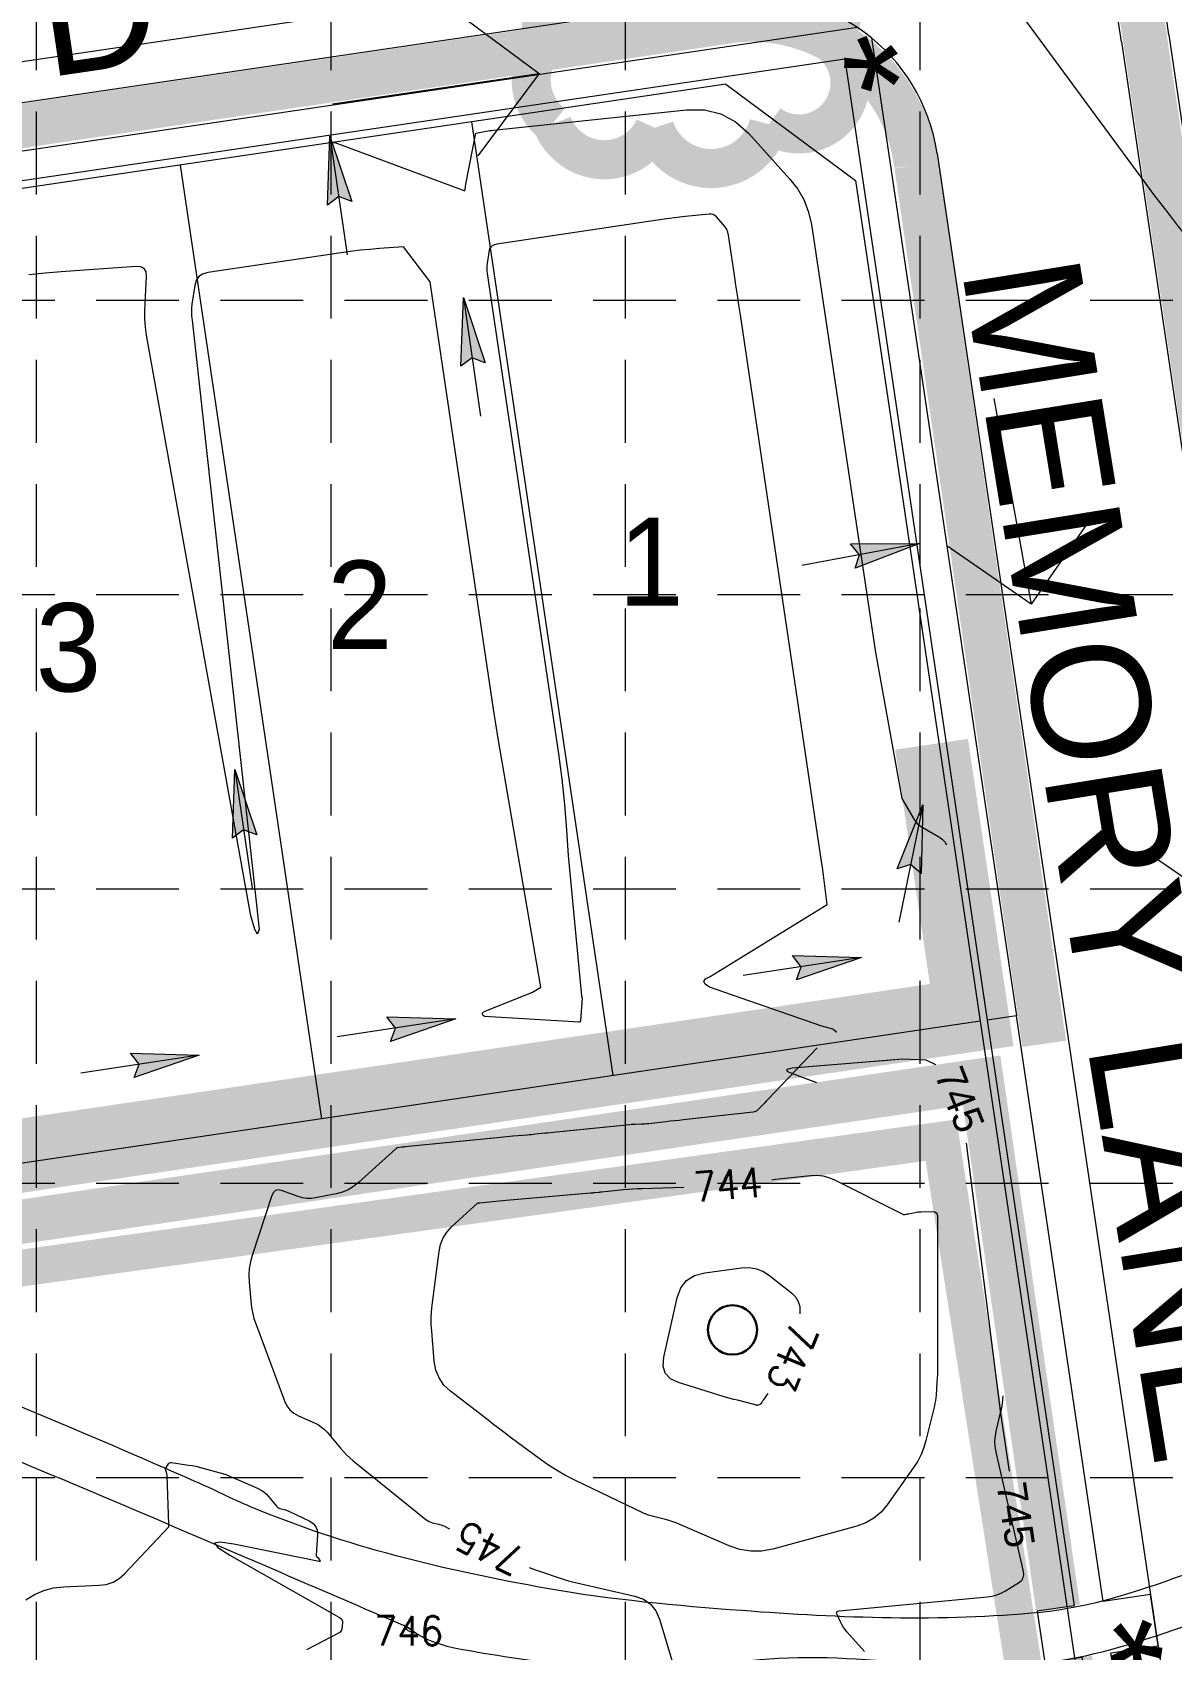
# Model space of a CAD drawing. Header units: feet. Extents: x 46644 to 49208, y 46045 to 47649.
# Drawn here: x 47605.3 to 47760, y 46503.5 to 46723.2 of the extents above; entities that cross this region are included whole.
import ezdxf
from ezdxf.enums import TextEntityAlignment as Align

# ---------------------------------------------------------------- set-up
doc = ezdxf.new("R2010")
doc.units = ezdxf.units.FT
doc.header["$MEASUREMENT"] = 0
doc.linetypes.add('DGN Style 3', pattern=[33.544038, 23.960027, -9.584011])
doc.linetypes.add('HIDDEN', pattern=[0.375, 0.25, -0.125])
doc.layers.get('0').update_dxf_attribs({"color": 1})
for name, color, linetype, lineweight in [('06213 - LEVE 12', 1, 'Continuous', 0), ('EC', 35, 'Continuous', 0), ('Level 11', 1, 'Continuous', 0), ('Level 13', 1, 'Continuous', 0), ('Level 15', 1, 'Continuous', 0), ('Level 29', 1, 'Continuous', 0), ('Level 4', 1, 'Continuous', 0), ('Level 45', 1, 'Continuous', 0), ('Level 52', 1, 'Continuous', 0), ('LIMITS OF DISTURBANCE', 1, 'HIDDEN', 0), ('PC', 35, 'Continuous', 0), ('STORM', 5, 'Continuous', 0)]:
    doc.layers.add(name, color=color, linetype=linetype, lineweight=lineweight)
for name, color, linetype in [('EROSION BLANKET', 84, 'Continuous'), ('GRID', 254, 'HIDDEN'), ('INLET PROTECTION', 5, 'Continuous'), ('LEGEND', 7, 'Continuous'), ('SILT FENCE', 200, 'Continuous')]:
    doc.layers.add(name, color=color, linetype=linetype)
doc.styles.get("Standard").update_dxf_attribs({"font": 'ARIAL.TTF'})
doc.styles.add('Style-STANDARD', font='STANDARD.shx')
doc.styles.add('Style-WORKING', font='WORKING.shx')
doc.styles.add('SURVEY', font='surveyor.shx')

msp = doc.modelspace()

# ---------------------------------------------------------------- hatches: boundary and pattern name
at = {"layer": 'Level 52', "linetype": 'Continuous', "lineweight": 0}
for points in [[(47648.65, 46700.26), (47646.87, 46700.94), (47645.34, 46699.78), (47645.69, 46709.13)], [(47666.78, 46678.36), (47665, 46679.03), (47663.46, 46677.88), (47663.82, 46687.22)], [(47717.02, 46650.45), (47717.62, 46652.26), (47716.4, 46653.74), (47725.75, 46653.8)], [(47635.74, 46614.21), (47633.96, 46614.88), (47632.43, 46613.73), (47632.78, 46623.07)], [(47726, 46608.93), (47724.55, 46610.17), (47722.71, 46609.6), (47726.21, 46618.27)], [(47709.04, 46594.48), (47709.7, 46596.27), (47708.53, 46597.79), (47717.88, 46597.51)], [(47653.92, 46586.14), (47654.58, 46587.93), (47653.41, 46589.46), (47662.76, 46589.18)], [(47619.1, 46581.23), (47619.76, 46583.02), (47618.59, 46584.54), (47627.94, 46584.26)]]:
    msp.add_hatch(color=7, dxfattribs=at).paths.add_polyline_path(points)

# ---------------------------------------------------------------- linework, layer by layer
at = {"color": 7, "linetype": 'Continuous', "lineweight": 0}
for p, q in [((47662.93, 46725.93), (47674.08, 46717.64)), ((47646.01, 46713.52), (47674.08, 46717.64)), ((47674.08, 46717.64), (47665.78, 46706.46)), ((47735.87, 46673.47), (47740.92, 46645.55)), ((47748.83, 46656.97), (47740.92, 46645.55)), ((47740.92, 46645.55), (47729.47, 46653.47)), ((47768.27, 46603.81), (47756.82, 46611.73))]:
    msp.add_line(p, q, dxfattribs=at)
at = {"layer": '06213 - LEVE 12', "color": 7, "linetype": 'Continuous', "lineweight": 0}
for p, q in [((47699.45, 46716.2), (47506.36, 46687.6)), ((47699.45, 46716.2), (47717.06, 46703.13)), ((47664.91, 46711.08), (47684.1, 46581.49)), ((47625.34, 46705.22), (47644.53, 46575.63)), ((47717.06, 46703.13), (47733.98, 46588.88))]:
    msp.add_line(p, q, dxfattribs=at)
at = {"layer": 'EC', "color": 35, "linetype": 'DGN Style 3', "lineweight": 0}
for p, q in [((47711.87, 46585.25), (47705.1, 46578.18)), ((47704.92, 46577.99), (47704.74, 46577.8)), ((47705.1, 46578.18), (47704.92, 46577.99)), ((47703.16, 46576.5), (47693.72, 46575.47)), ((47703.34, 46576.54), (47703.16, 46576.5)), ((47703.5, 46576.6), (47703.34, 46576.54)), ((47703.65, 46576.69), (47703.5, 46576.6)), ((47703.78, 46576.81), (47703.65, 46576.69)), ((47704.37, 46577.42), (47703.78, 46576.81)), ((47704.56, 46577.61), (47704.37, 46577.42)), ((47704.74, 46577.8), (47704.56, 46577.61)), ((47673.05, 46573.45), (47672.77, 46573.43)), ((47673.32, 46573.48), (47673.05, 46573.45)), ((47673.59, 46573.51), (47673.32, 46573.48)), ((47674.87, 46573.64), (47673.59, 46573.51)), ((47675.26, 46573.68), (47674.87, 46573.64)), ((47675.66, 46573.72), (47675.26, 46573.68)), ((47676.05, 46573.76), (47675.66, 46573.72)), ((47676.44, 46573.8), (47676.05, 46573.76)), ((47686.4, 46574.81), (47676.44, 46573.8)), ((47686.58, 46574.82), (47686.4, 46574.81)), ((47686.76, 46574.84), (47686.58, 46574.82)), ((47686.94, 46574.85), (47686.76, 46574.84)), ((47687.12, 46574.85), (47686.94, 46574.85)), ((47687.96, 46574.88), (47687.12, 46574.85)), ((47688.21, 46574.89), (47687.96, 46574.88)), ((47688.47, 46574.9), (47688.21, 46574.89)), ((47688.73, 46574.93), (47688.47, 46574.9)), ((47688.98, 46574.95), (47688.73, 46574.93)), ((47691.3, 46575.2), (47688.98, 46574.95)), ((47691.91, 46575.27), (47691.3, 46575.2)), ((47692.51, 46575.34), (47691.91, 46575.27)), ((47693.12, 46575.4), (47692.51, 46575.34)), ((47693.72, 46575.47), (47693.12, 46575.4)), ((47654.62, 46571.55), (47649.58, 46566.95)), ((47654.69, 46571.6), (47654.62, 46571.55)), ((47654.77, 46571.65), (47654.69, 46571.6)), ((47654.85, 46571.68), (47654.77, 46571.65)), ((47654.95, 46571.69), (47654.85, 46571.68)), ((47655.38, 46571.74), (47654.95, 46571.69)), ((47655.52, 46571.75), (47655.38, 46571.74)), ((47655.65, 46571.76), (47655.52, 46571.75)), ((47655.78, 46571.78), (47655.65, 46571.76)), ((47655.92, 46571.79), (47655.78, 46571.78)), ((47668.85, 46573.08), (47655.92, 46571.79)), ((47669.27, 46573.12), (47668.85, 46573.08)), ((47669.69, 46573.16), (47669.27, 46573.12)), ((47670.11, 46573.2), (47669.69, 46573.16)), ((47670.53, 46573.24), (47670.11, 46573.2)), ((47672.5, 46573.41), (47670.53, 46573.24)), ((47672.77, 46573.43), (47672.5, 46573.41)), ((47649.58, 46566.95), (47648.9, 46566.41)), ((47705.69, 46567.34), (47706.18, 46567.39)), ((47706.18, 46567.39), (47707.01, 46567.48)), ((47707.01, 46567.48), (47710.99, 46567.91)), ((47710.99, 46567.91), (47711.83, 46567.95)), ((47711.83, 46567.95), (47712.65, 46567.86)), ((47712.65, 46567.86), (47713.44, 46567.66)), ((47713.44, 46567.66), (47714.22, 46567.33)), ((47714.22, 46567.33), (47723.48, 46562.66)), ((47637.81, 46565.21), (47635.12, 46557.05)), ((47638.01, 46565.62), (47637.81, 46565.21)), ((47638.29, 46565.86), (47638.01, 46565.62)), ((47638.65, 46565.94), (47638.29, 46565.86)), ((47639.1, 46565.85), (47638.65, 46565.94)), ((47641.36, 46565.05), (47639.1, 46565.85)), ((47641.95, 46564.88), (47641.36, 46565.05)), ((47642.54, 46564.8), (47641.95, 46564.88)), ((47643.13, 46564.8), (47642.54, 46564.8)), ((47643.73, 46564.88), (47643.13, 46564.8)), ((47646.55, 46565.43), (47643.73, 46564.88)), ((47647.39, 46565.65), (47646.55, 46565.43)), ((47648.17, 46565.97), (47647.39, 46565.65)), ((47648.9, 46566.41), (47648.17, 46565.97)), ((47670.1, 46564.6), (47681.06, 46565.54)), ((47681.06, 46565.54), (47681.21, 46565.56)), ((47681.21, 46565.56), (47681.37, 46565.57)), ((47681.37, 46565.57), (47681.52, 46565.58)), ((47681.52, 46565.58), (47681.68, 46565.6)), ((47681.68, 46565.6), (47682.19, 46565.65)), ((47682.19, 46565.65), (47682.29, 46565.66)), ((47682.29, 46565.66), (47682.4, 46565.67)), ((47682.4, 46565.67), (47682.51, 46565.68)), ((47682.51, 46565.68), (47682.62, 46565.7)), ((47682.62, 46565.7), (47685.55, 46565.99)), ((47685.55, 46565.99), (47686.18, 46566.05)), ((47686.18, 46566.05), (47686.81, 46566.1)), ((47686.81, 46566.1), (47687.44, 46566.13)), ((47687.44, 46566.13), (47688.07, 46566.16)), ((47688.07, 46566.16), (47693.74, 46566.33)), ((47662.26, 46560.97), (47665.74, 46564.14)), ((47665.74, 46564.14), (47665.76, 46564.16)), ((47665.76, 46564.16), (47665.79, 46564.17)), ((47665.79, 46564.17), (47665.82, 46564.18)), ((47665.82, 46564.18), (47665.85, 46564.19)), ((47665.85, 46564.19), (47665.95, 46564.2)), ((47665.95, 46564.2), (47665.97, 46564.2)), ((47665.97, 46564.2), (47665.99, 46564.2)), ((47665.99, 46564.2), (47666.01, 46564.21)), ((47666.01, 46564.21), (47666.03, 46564.21)), ((47666.03, 46564.21), (47668.22, 46564.43)), ((47668.22, 46564.43), (47668.69, 46564.47)), ((47668.69, 46564.47), (47669.16, 46564.52)), ((47669.16, 46564.52), (47669.63, 46564.56)), ((47669.63, 46564.56), (47670.1, 46564.6)), ((47723.48, 46562.66), (47723.55, 46562.63)), ((47723.55, 46562.63), (47723.63, 46562.61)), ((47723.63, 46562.61), (47723.71, 46562.61)), ((47723.71, 46562.61), (47723.78, 46562.62)), ((47723.78, 46562.62), (47724.04, 46562.67)), ((47724.04, 46562.67), (47724.1, 46562.68)), ((47724.1, 46562.68), (47724.15, 46562.69)), ((47724.15, 46562.69), (47724.21, 46562.7)), ((47724.21, 46562.7), (47724.26, 46562.72)), ((47724.26, 46562.72), (47725.16, 46562.9)), ((47725.16, 46562.9), (47725.36, 46562.94)), ((47725.36, 46562.94), (47725.55, 46562.96)), ((47725.55, 46562.96), (47725.75, 46562.98)), ((47725.75, 46562.98), (47725.94, 46562.99)), ((47725.94, 46562.99), (47727.52, 46563.01)), ((47727.52, 46563.01), (47727.82, 46562.97)), ((47727.82, 46562.97), (47728.03, 46562.85)), ((47728.03, 46562.85), (47728.16, 46562.64)), ((47728.16, 46562.64), (47728.2, 46562.34)), ((47661.59, 46560.24), (47662.26, 46560.97)), ((47728.2, 46562.34), (47728.19, 46558.74)), ((47660.5, 46557.56), (47660.7, 46558.54)), ((47660.7, 46558.54), (47661.07, 46559.43)), ((47661.07, 46559.43), (47661.59, 46560.24)), ((47728.19, 46558.74), (47728.19, 46557.97)), ((47634.88, 46556.16), (47634.73, 46555.26)), ((47635.12, 46557.05), (47634.88, 46556.16)), ((47659.57, 46550.27), (47660.5, 46557.56)), ((47728.19, 46557.97), (47728.19, 46557.19)), ((47728.19, 46557.19), (47728.19, 46556.42)), ((47728.19, 46556.42), (47728.19, 46555.65)), ((47634.73, 46555.26), (47634.67, 46554.35)), ((47634.67, 46554.35), (47634.71, 46553.43)), ((47694.12, 46553.65), (47695.2, 46554.34)), ((47695.2, 46554.34), (47696.58, 46554.7)), ((47696.58, 46554.7), (47701.59, 46555.35)), ((47701.59, 46555.35), (47702.63, 46555.39)), ((47702.63, 46555.39), (47703.62, 46555.23)), ((47703.62, 46555.23), (47704.55, 46554.86)), ((47704.55, 46554.86), (47705.42, 46554.29)), ((47705.42, 46554.29), (47708.37, 46551.95)), ((47728.19, 46555.65), (47728.21, 46541.99)), ((47634.71, 46553.43), (47634.99, 46550.4)), ((47692.85, 46551.29), (47693.33, 46552.64)), ((47693.33, 46552.64), (47694.12, 46553.65)), ((47708.37, 46551.95), (47708.91, 46551.41)), ((47634.99, 46550.4), (47635.07, 46549.75)), ((47635.07, 46549.75), (47635.19, 46549.12)), ((47659.44, 46548.52), (47659.48, 46549.4)), ((47659.48, 46549.4), (47659.57, 46550.27)), ((47691.03, 46543.21), (47692.85, 46551.29)), ((47708.91, 46551.41), (47709.29, 46550.8)), ((47709.29, 46550.8), (47709.49, 46550.11)), ((47709.49, 46550.11), (47709.52, 46549.34)), ((47709.52, 46549.34), (47709.51, 46549.09)), ((47635.19, 46549.12), (47635.35, 46548.49)), ((47635.35, 46548.49), (47635.56, 46547.88)), ((47635.56, 46547.88), (47639.51, 46537.27)), ((47659.45, 46547.65), (47659.44, 46548.52)), ((47659.5, 46546.77), (47659.45, 46547.65)), ((47659.85, 46542.67), (47659.5, 46546.77)), ((47690.93, 46542.01), (47691.03, 46543.21)), ((47660.07, 46541.47), (47659.85, 46542.67)), ((47660.51, 46540.4), (47660.07, 46541.47)), ((47691.23, 46541.03), (47690.93, 46542.01)), ((47691.93, 46540.28), (47691.23, 46541.03)), ((47728.19, 46540.91), (47728.17, 46540.37)), ((47728.21, 46541.45), (47728.19, 46540.91)), ((47728.21, 46541.99), (47728.21, 46541.45)), ((47661.17, 46539.44), (47660.51, 46540.4)), ((47662.06, 46538.61), (47661.17, 46539.44)), ((47667.16, 46534.65), (47662.06, 46538.61)), ((47693.03, 46539.77), (47691.93, 46540.28)), ((47699.08, 46537.9), (47693.03, 46539.77)), ((47728.13, 46539.83), (47728.01, 46538.08)), ((47728.17, 46540.37), (47728.13, 46539.83)), ((47639.51, 46537.27), (47639.83, 46536.62)), ((47639.83, 46536.62), (47640.25, 46536.06)), ((47699.56, 46537.76), (47699.08, 46537.9)), ((47700.05, 46537.62), (47699.56, 46537.76)), ((47700.53, 46537.49), (47700.05, 46537.62)), ((47701.02, 46537.36), (47700.53, 46537.49)), ((47703.3, 46536.8), (47701.02, 46537.36)), ((47703.34, 46536.79), (47703.3, 46536.8)), ((47703.37, 46536.78), (47703.34, 46536.79)), ((47703.4, 46536.77), (47703.37, 46536.78)), ((47703.43, 46536.76), (47703.4, 46536.77)), ((47703.57, 46536.7), (47703.43, 46536.76)), ((47703.61, 46536.68), (47703.57, 46536.7)), ((47703.66, 46536.67), (47703.61, 46536.68)), ((47703.7, 46536.67), (47703.66, 46536.67)), ((47703.75, 46536.68), (47703.7, 46536.67)), ((47704.01, 46536.75), (47703.75, 46536.68)), ((47704.06, 46536.77), (47704.01, 46536.75)), ((47704.11, 46536.8), (47704.06, 46536.77)), ((47704.15, 46536.84), (47704.11, 46536.8)), ((47704.19, 46536.88), (47704.15, 46536.84)), ((47704.34, 46537.1), (47704.19, 46536.88)), ((47704.39, 46537.17), (47704.34, 46537.1)), ((47704.44, 46537.23), (47704.39, 46537.17)), ((47704.48, 46537.3), (47704.44, 46537.23)), ((47704.53, 46537.37), (47704.48, 46537.3)), ((47705.15, 46538.27), (47704.53, 46537.37)), ((47727.78, 46536.59), (47726.64, 46531.91)), ((47727.86, 46536.96), (47727.78, 46536.59)), ((47727.92, 46537.33), (47727.86, 46536.96)), ((47727.97, 46537.7), (47727.92, 46537.33)), ((47728.01, 46538.08), (47727.97, 46537.7)), ((47736.8, 46535.83), (47736.92, 46536.36)), ((47736.92, 46536.36), (47737.01, 46536.9)), ((47737.01, 46536.9), (47737.09, 46537.44)), ((47737.09, 46537.44), (47737.14, 46537.98)), ((47640.25, 46536.06), (47640.78, 46535.61)), ((47640.78, 46535.61), (47641.41, 46535.25)), ((47641.41, 46535.25), (47643.66, 46534.26)), ((47643.66, 46534.26), (47644.12, 46534.02)), ((47644.12, 46534.02), (47644.55, 46533.73)), ((47667.95, 46534.04), (47667.16, 46534.65)), ((47668.74, 46533.43), (47667.95, 46534.04)), ((47736.2, 46533.35), (47736.8, 46535.83)), ((47644.55, 46533.73), (47644.94, 46533.4)), ((47644.94, 46533.4), (47645.29, 46533.02)), ((47645.29, 46533.02), (47647.11, 46530.85)), ((47669.54, 46532.83), (47668.74, 46533.43)), ((47670.34, 46532.23), (47669.54, 46532.83)), ((47674.08, 46529.45), (47670.34, 46532.23)), ((47726.64, 46531.91), (47726.35, 46530.93)), ((47736.01, 46531.83), (47736.06, 46532.59)), ((47736.05, 46531.07), (47736.01, 46531.83)), ((47736.06, 46532.59), (47736.2, 46533.35)), ((47647.11, 46530.85), (47647.51, 46530.39)), ((47647.51, 46530.39), (47647.93, 46529.96)), ((47647.93, 46529.96), (47648.37, 46529.55)), ((47648.37, 46529.55), (47648.83, 46529.15)), ((47725.98, 46529.99), (47725.51, 46529.09)), ((47726.35, 46530.93), (47725.98, 46529.99)), ((47736.18, 46530.31), (47736.05, 46531.07)), ((47739.9, 46514.09), (47736.18, 46530.31)), ((47623.35, 46528.02), (47623.36, 46528.09)), ((47623.35, 46527.95), (47623.35, 46528.02)), ((47623.37, 46527.88), (47623.35, 46527.95)), ((47623.36, 46528.09), (47623.39, 46528.16)), ((47623.49, 46527.54), (47623.37, 46527.88)), ((47623.39, 46528.16), (47623.74, 46528.71)), ((47623.53, 46527.43), (47623.49, 46527.54)), ((47623.55, 46527.33), (47623.53, 46527.43)), ((47623.57, 46527.22), (47623.55, 46527.33)), ((47623.74, 46528.71), (47623.82, 46528.81)), ((47623.82, 46528.81), (47623.92, 46528.88)), ((47623.92, 46528.88), (47624.04, 46528.91)), ((47624.04, 46528.91), (47624.17, 46528.91)), ((47624.17, 46528.91), (47626.48, 46528.56)), ((47626.48, 46528.56), (47626.97, 46528.48)), ((47626.97, 46528.48), (47627.46, 46528.39)), ((47627.46, 46528.39), (47627.95, 46528.28)), ((47627.95, 46528.28), (47628.44, 46528.15)), ((47628.44, 46528.15), (47630.61, 46527.57)), ((47630.61, 46527.57), (47631.07, 46527.43)), ((47631.07, 46527.43), (47631.52, 46527.28)), ((47648.83, 46529.15), (47658.71, 46521.18)), ((47675.24, 46528.62), (47674.08, 46529.45)), ((47676.44, 46527.86), (47675.24, 46528.62)), ((47677.68, 46527.16), (47676.44, 46527.86)), ((47724.96, 46528.22), (47721.37, 46523.14)), ((47725.51, 46529.09), (47724.96, 46528.22)), ((47623.58, 46527.11), (47623.57, 46527.22)), ((47623.81, 46520.54), (47623.58, 46527.11)), ((47631.52, 46527.28), (47631.97, 46527.11)), ((47631.97, 46527.11), (47632.42, 46526.92)), ((47632.42, 46526.92), (47635.95, 46525.36)), ((47635.95, 46525.36), (47636.34, 46525.16)), ((47636.34, 46525.16), (47636.71, 46524.91)), ((47678.95, 46526.51), (47677.68, 46527.16)), ((47688.29, 46522.04), (47678.95, 46526.51)), ((47636.71, 46524.91), (47637.04, 46524.63)), ((47637.04, 46524.63), (47637.34, 46524.31)), ((47637.34, 46524.31), (47638.44, 46522.99)), ((47638.44, 46522.99), (47638.57, 46522.86)), ((47721.37, 46523.14), (47720.53, 46522.14)), ((47638.57, 46522.86), (47638.71, 46522.75)), ((47638.71, 46522.75), (47638.87, 46522.67)), ((47638.87, 46522.67), (47639.04, 46522.62)), ((47639.04, 46522.62), (47639.63, 46522.48)), ((47639.63, 46522.48), (47639.75, 46522.45)), ((47639.75, 46522.45), (47639.87, 46522.41)), ((47639.87, 46522.41), (47639.99, 46522.36)), ((47639.99, 46522.36), (47640.11, 46522.31)), ((47640.11, 46522.31), (47642.93, 46520.92)), ((47642.93, 46520.92), (47643.41, 46520.6)), ((47658.71, 46521.18), (47658.92, 46521.03)), ((47658.92, 46521.03), (47659.14, 46520.9)), ((47659.14, 46520.9), (47659.37, 46520.81)), ((47659.37, 46520.81), (47659.62, 46520.73)), ((47659.62, 46520.73), (47660.45, 46520.54)), ((47688.61, 46521.89), (47688.29, 46522.04)), ((47688.95, 46521.76), (47688.61, 46521.89)), ((47689.29, 46521.65), (47688.95, 46521.76)), ((47689.63, 46521.56), (47689.29, 46521.65)), ((47691.26, 46521.15), (47689.63, 46521.56)), ((47691.75, 46521.02), (47691.26, 46521.15)), ((47692.24, 46520.87), (47691.75, 46521.02)), ((47692.72, 46520.69), (47692.24, 46520.87)), ((47719.57, 46521.33), (47718.47, 46520.7)), ((47720.53, 46522.14), (47719.57, 46521.33)), ((47617.8, 46513.8), (47623.75, 46520.12)), ((47623.75, 46520.12), (47623.78, 46520.15)), ((47623.78, 46520.15), (47623.8, 46520.19)), ((47623.8, 46520.19), (47623.81, 46520.23)), ((47623.81, 46520.51), (47623.81, 46520.54)), ((47623.81, 46520.48), (47623.81, 46520.51)), ((47623.81, 46520.45), (47623.81, 46520.48)), ((47623.81, 46520.41), (47623.81, 46520.45)), ((47623.81, 46520.27), (47623.81, 46520.41)), ((47623.81, 46520.23), (47623.81, 46520.27)), ((47643.41, 46520.6), (47643.75, 46520.19)), ((47643.75, 46520.19), (47643.94, 46519.7)), ((47643.97, 46519.12), (47643.8, 46516.31)), ((47643.94, 46519.7), (47643.97, 46519.12)), ((47660.45, 46520.54), (47660.63, 46520.49)), ((47660.63, 46520.49), (47660.8, 46520.44)), ((47660.8, 46520.44), (47660.97, 46520.37)), ((47660.97, 46520.37), (47661.13, 46520.29)), ((47661.13, 46520.29), (47661.93, 46519.9)), ((47693.19, 46520.5), (47692.72, 46520.69)), ((47699.91, 46517.57), (47693.19, 46520.5)), ((47717.25, 46520.26), (47705.82, 46517.15)), ((47718.47, 46520.7), (47717.25, 46520.26)), ((47630.75, 46518.1), (47630.02, 46517.95)), ((47630.02, 46517.95), (47630.47, 46517.36)), ((47630.47, 46517.36), (47632.09, 46516.33)), ((47632.65, 46517.82), (47630.75, 46518.1)), ((47632.09, 46516.33), (47646.98, 46507.87)), ((47644.24, 46515.47), (47632.65, 46517.82)), ((47643.8, 46516.31), (47643.8, 46516.27)), ((47701.36, 46517.08), (47699.91, 46517.57)), ((47702.83, 46516.84), (47701.36, 46517.08)), ((47704.31, 46516.86), (47702.83, 46516.84)), ((47705.82, 46517.15), (47704.31, 46516.86)), ((47643.8, 46516.27), (47643.81, 46516.23)), ((47643.81, 46516.23), (47643.84, 46516.19)), ((47643.84, 46516.19), (47643.87, 46516.15)), ((47643.87, 46516.15), (47643.99, 46516.05)), ((47643.99, 46516.05), (47644.01, 46516.02)), ((47644.01, 46516.02), (47644.03, 46516)), ((47644.03, 46516), (47644.06, 46515.97)), ((47644.06, 46515.97), (47644.08, 46515.95)), ((47644.08, 46515.95), (47644.32, 46515.59)), ((47644.31, 46515.47), (47644.24, 46515.47)), ((47644.35, 46515.49), (47644.31, 46515.47)), ((47644.32, 46515.59), (47644.35, 46515.53)), ((47644.35, 46515.53), (47644.35, 46515.49)), ((47672.72, 46514.65), (47673.47, 46514.36)), ((47673.47, 46514.36), (47674.28, 46514.08)), ((47608.14, 46511.86), (47609.53, 46512.01)), ((47609.53, 46512.01), (47614.33, 46512.22)), ((47614.33, 46512.22), (47615.31, 46512.35)), ((47615.31, 46512.35), (47616.22, 46512.66)), ((47616.22, 46512.66), (47617.05, 46513.14)), ((47617.05, 46513.14), (47617.8, 46513.8)), ((47674.28, 46514.08), (47676.93, 46513.19)), ((47676.93, 46513.19), (47677.5, 46513.01)), ((47677.5, 46513.01), (47678.07, 46512.84)), ((47678.07, 46512.84), (47678.65, 46512.68)), ((47678.65, 46512.68), (47679.23, 46512.54)), ((47679.23, 46512.54), (47687.09, 46510.74)), ((47737.45, 46511.49), (47739.32, 46512.66)), ((47739.32, 46512.66), (47739.65, 46512.94)), ((47739.65, 46512.94), (47739.86, 46513.27)), ((47739.86, 46513.27), (47739.95, 46513.66)), ((47739.95, 46513.66), (47739.9, 46514.09)), ((47604.37, 46510.25), (47605.56, 46510.97)), ((47605.56, 46510.97), (47606.82, 46511.51)), ((47606.82, 46511.51), (47608.14, 46511.86)), ((47687.09, 46510.74), (47688.26, 46510.32)), ((47688.26, 46510.32), (47689.21, 46509.66)), ((47714.86, 46508.76), (47734.97, 46510.64)), ((47734.97, 46510.64), (47735.63, 46510.74)), ((47735.63, 46510.74), (47736.26, 46510.91)), ((47736.26, 46510.91), (47736.87, 46511.16)), ((47736.87, 46511.16), (47737.45, 46511.49)), ((47646.98, 46507.87), (47647.17, 46507.73)), ((47647.17, 46507.73), (47647.3, 46507.56)), ((47647.3, 46507.56), (47647.37, 46507.35)), ((47689.21, 46509.66), (47689.93, 46508.76)), ((47689.93, 46508.76), (47690.43, 46507.62)), ((47690.43, 46507.62), (47692.14, 46502.03)), ((47714.5, 46508.45), (47714.53, 46508.6)), ((47714.57, 46508.24), (47714.5, 46508.45)), ((47714.53, 46508.6), (47714.65, 46508.71)), ((47715.09, 46507.15), (47714.57, 46508.24)), ((47714.65, 46508.71), (47714.86, 46508.76)), ((47646.93, 46505.76), (47642.52, 46503.46)), ((47647.07, 46505.86), (47646.93, 46505.76)), ((47647.17, 46505.98), (47647.07, 46505.86)), ((47647.24, 46506.12), (47647.17, 46505.98)), ((47647.28, 46506.28), (47647.24, 46506.12)), ((47647.37, 46507.11), (47647.28, 46506.28)), ((47647.37, 46507.35), (47647.37, 46507.11)), ((47655.83, 46506.72), (47655.82, 46506.72)), ((47655.82, 46506.72), (47655.82, 46506.71)), ((47655.82, 46506.71), (47655.82, 46506.71)), ((47655.82, 46506.71), (47655.82, 46506.7)), ((47655.82, 46506.7), (47656.07, 46506.28)), ((47655.85, 46506.74), (47655.83, 46506.72)), ((47655.86, 46506.74), (47655.85, 46506.74)), ((47655.87, 46506.74), (47655.86, 46506.75)), ((47655.86, 46506.75), (47655.86, 46506.74)), ((47655.88, 46506.74), (47655.87, 46506.74)), ((47655.9, 46506.72), (47655.88, 46506.74)), ((47655.91, 46506.72), (47655.9, 46506.72)), ((47655.92, 46506.71), (47655.91, 46506.72)), ((47655.93, 46506.71), (47655.92, 46506.71)), ((47655.94, 46506.7), (47655.93, 46506.71)), ((47656.07, 46506.62), (47655.94, 46506.7)), ((47656.1, 46506.6), (47656.07, 46506.62)), ((47656.07, 46506.28), (47656.13, 46506.2)), ((47656.14, 46506.58), (47656.1, 46506.6)), ((47656.13, 46506.2), (47656.2, 46506.13)), ((47656.17, 46506.56), (47656.14, 46506.58)), ((47656.2, 46506.54), (47656.17, 46506.56)), ((47657.05, 46505.95), (47656.2, 46506.54)), ((47656.2, 46506.13), (47656.28, 46506.08)), ((47656.28, 46506.08), (47656.37, 46506.04)), ((47656.37, 46506.04), (47657, 46505.85)), ((47657, 46505.85), (47657.13, 46505.82)), ((47657.16, 46505.87), (47657.05, 46505.95)), ((47657.13, 46505.82), (47657.19, 46505.82)), ((47657.19, 46505.82), (47657.16, 46505.87)), ((47715.26, 46506.82), (47715.09, 46507.15)), ((47715.45, 46506.5), (47715.26, 46506.82)), ((47715.66, 46506.21), (47715.45, 46506.5)), ((47715.9, 46505.92), (47715.66, 46506.21)), ((47718.27, 46503.21), (47715.9, 46505.92))]:
    msp.add_line(p, q, dxfattribs=at)
at = {"layer": 'EROSION BLANKET', "linetype": 'Continuous', "lineweight": 0, "const_width": 6}
for points in [[(47941.68, 47315.39), (47942.29, 47197.14, 0.414855), (47963.97, 47174.97), (47979.4, 47173.26, -0.10758), (48082.6, 47134.84), (48395.33, 46935.36, 0.3837), (48423.92, 46939.62, -1.759714), (48447.08, 46868.43, 0.379596), (48421.24, 46855.04, 0.06409), (48411.08, 46791.21), (48407.09, 46494.87, 0.010519), (48408.71, 46472.77, -1.535572), (48335.36, 46504.37, 0.02726), (48351.7, 46526.8), (48367.85, 46556.77, 0.440366), (48352.87, 46585.68, -0.080008), (48202.11, 46647.87), (47959.83, 46814.28, 0.130822), (47849.01, 46858.77), (47780.1, 46865.91, 0.385183), (47757.17, 46847.23), (47753.19, 46807.45, 0.050673), (47755.48, 46728.54), (47775.41, 46593.74)], [(47742.7, 46585.8), (47725.33, 46705.2, 0.408164), (47700.71, 46724.86), (47502.5, 46695.54, 0.402813), (47484.65, 46670.83), (47488.4, 46646.66), (47493.01, 46627.5, -1.233437), (47407.69, 46625.89), (47411.44, 46644.21), (47454.33, 47061.01, 0.408453), (47435.94, 47085.61), (47414.55, 47087.51), (47389.67, 47087.46, -1.038547), (47397.06, 47176.26), (47415.84, 47174.24), (47888.65, 47175.75)]]:
    msp.add_lwpolyline(points, format="xyb", dxfattribs=at)
at = {"layer": 'GRID', "color": 252, "linetype": 'HIDDEN', "lineweight": 0, "ltscale": 45}
for p, q in [((47605.8, 47606.85), (47605.8, 46206.68)), ((47645.8, 47606.85), (47645.8, 46206.68)), ((47685.8, 47606.85), (47685.8, 46206.68)), ((47725.8, 47606.85), (47725.8, 46206.68)), ((46685.8, 46686.85), (49165.8, 46686.85)), ((46685.8, 46646.85), (49165.8, 46646.85)), ((46685.8, 46606.85), (49165.8, 46606.85)), ((46685.8, 46566.85), (49165.8, 46566.85)), ((46685.8, 46526.85), (49165.8, 46526.85))]:
    msp.add_line(p, q, dxfattribs=at)
at = {"layer": 'INLET PROTECTION', "color": 7, "linetype": 'Continuous', "lineweight": 30}
msp.add_circle((47700.36, 46546.92), 3.35, dxfattribs=at)
at = {"layer": 'LEGEND', "color": 170, "ltscale": 100, "const_width": 5.31}
msp.add_lwpolyline([(47685.97, 46729, 0.520567), (47685.97, 46729, 0.765195), (47674.73, 46721.62, 0.417879), (47675.9, 46710.81, 0.6649), (47689.77, 46710.29, 0.744833), (47705.3, 46710.77, 0.975642), (47713.74, 46721.77, 0.520567), (47709.98, 46733.42, 0.520567), (47701.33, 46731.62, 0.540264), (47685.97, 46729)], format="xyb", close=True, dxfattribs=at)
at = {"layer": 'Level 13', "color": 7, "linetype": 'Continuous', "lineweight": 0}
for p, q in [((47699.75, 46727.87), (47502.69, 46698.68)), ((47753.19, 46721.94), (47796.19, 46431.68)), ((47728.14, 46706.8), (47769.07, 46430.49))]:
    msp.add_line(p, q, dxfattribs=at)
at = {"layer": 'Level 13', "color": 7, "linetype": 'Continuous', "lineweight": 0, "extrusion": (0, 0, -1)}
msp.add_arc((-48135.52, 46778.57), 386.5, 351.5747, 5.8631, dxfattribs=at)
at = {"layer": 'Level 13', "color": 7, "linetype": 'Continuous', "lineweight": 0}
msp.add_arc((47703.41, 46703.14), 25, 8.4253, 98.425, dxfattribs=at)
at = {"layer": 'Level 15', "color": 7, "linetype": 'Continuous', "lineweight": 0}
for p, q in [((47717.34, 46723.9), (47487.01, 46689.79)), ((47759.62, 46722.9), (47762.08, 46706.32)), ((47719.25, 46722.48), (47738.93, 46589.61)), ((47715.63, 46719.6), (47489.89, 46686.17)), ((47715.63, 46719.6), (47734.97, 46589.03))]:
    msp.add_line(p, q, dxfattribs=at)
at = {"layer": 'Level 15', "color": 7, "linetype": 'Continuous', "lineweight": 0, "flags": 128}
msp.add_lwpolyline([(47787.03, 46259.51), (47786.83, 46260.31), (47786.81, 46260.36, -0.041245), (47783.71, 46277.63), (47781.35, 46302.39, 0.01295), (47780.76, 46307.2), (47779.26, 46317.32), (47779.26, 46317.32), (47751.75, 46503.04), (47758.18, 46503.99), (47757.15, 46510.97), (47750.72, 46510.01), (47738.93, 46589.61), (47734.97, 46589.03), (47746.76, 46509.43), (47741.76, 46508.69), (47742.79, 46501.71), (47747.79, 46502.46), (47775.3, 46316.74), (47775.3, 46316.74), (47776.8, 46306.61, -0.01295), (47777.36, 46302.01), (47779.73, 46277.25, 0.040939), (47782.91, 46259.46)], format="xyb", dxfattribs=at)
at = {"layer": 'Level 15', "color": 7, "linetype": 'Continuous', "lineweight": 0, "extrusion": (0, 0, -1)}
msp.add_arc((-48135.52, 46778.57), 380, 351.5747, 5.8631, dxfattribs=at)
at = {"layer": 'Level 15', "color": 7, "linetype": 'Continuous', "lineweight": 0}
for points, knots in [([(48035.83, 46412.86), (48035.78, 46412.91), (48035.72, 46412.96), (48035.67, 46413.01), (48019.02, 46417.19), (48002.37, 46421.38), (47985.72, 46425.57), (47974.9, 46428.29), (47966.46, 46436.75), (47957.21, 46443.08), (47955.41, 46444.31), (47953.58, 46445.45), (47951.94, 46446.89), (47951.69, 46447.11), (47951.46, 46447.35), (47951.23, 46447.58), (47950.73, 46448.1), (47950.21, 46448.59), (47949.76, 46449.15), (47949.22, 46449.84), (47948.72, 46450.55), (47948.21, 46451.26), (47947.37, 46452.41), (47946.61, 46453.61), (47945.74, 46454.74), (47944.67, 46456.12), (47943.24, 46457.18), (47941.87, 46458.26), (47938.46, 46460.96), (47934.94, 46463.5), (47931.54, 46466.21), (47928.18, 46468.9), (47925.01, 46471.82), (47921.63, 46474.5), (47921.03, 46474.98), (47920.38, 46475.38), (47919.71, 46475.77), (47918.75, 46476.32), (47917.77, 46476.83), (47916.72, 46477.18), (47916, 46477.42), (47915.28, 46477.62), (47914.55, 46477.81), (47914.08, 46477.94), (47913.61, 46478.02), (47913.15, 46478.15), (47912.31, 46478.4), (47911.51, 46478.74), (47910.76, 46479.18), (47910.6, 46479.28), (47910.43, 46479.38), (47910.26, 46479.49), (47902.7, 46484.09), (47895.25, 46488.83), (47887.63, 46493.38), (47875.43, 46500.66), (47861.66, 46504.84), (47848.21, 46509.41), (47844.12, 46510.81), (47839.9, 46511.78), (47835.83, 46513.18), (47832.21, 46514.42), (47828.82, 46516.18), (47825.17, 46517.51), (47819.4, 46519.62), (47813.47, 46521.22), (47807.5, 46521.82), (47798.63, 46522.7), (47789.45, 46521.16), (47780.62, 46519.47), (47767.53, 46516.98), (47755.43, 46509.83), (47742.19, 46508.54), (47728.75, 46507.24), (47715.1, 46507.76), (47701.62, 46508.78), (47692.76, 46509.45), (47683.93, 46510.23), (47675.12, 46511.8), (47661.34, 46514.26), (47647.79, 46517.48), (47634.9, 46522.89), (47632.33, 46523.97), (47629.89, 46525.24), (47627.35, 46526.35), (47612.44, 46532.89), (47597.72, 46539.16), (47582.26, 46545.04), (47569.03, 46550.07), (47555.16, 46553.26), (47541.3, 46553.18), (47532.79, 46553.13), (47524.21, 46552.49), (47515.74, 46551.41), (47501.87, 46549.65), (47488.02, 46547.68), (47474.14, 46546.02), (47461.12, 46544.47), (47448.09, 46542.99), (47435.07, 46541.44), (47419.29, 46539.56), (47403.55, 46537.45), (47387.79, 46535.35), (47375.05, 46533.66), (47362.56, 46530.79), (47350.07, 46527.45), (47335.94, 46523.68), (47322.23, 46518.26), (47310.21, 46509.86), (47300.33, 46502.95), (47291.46, 46495.05), (47281.77, 46488.09), (47272.48, 46481.42), (47263.34, 46474.54), (47253.68, 46468.37), (47243.98, 46462.17), (47234.04, 46456.38), (47223.92, 46450.93)], [0, 0, 0, 0, 0.5, 0.5, 0.5, 0.529499, 0.529499, 0.529499, 0.548662, 0.548662, 0.548662, 0.552382, 0.552382, 0.552382, 0.552954, 0.552954, 0.552954, 0.554186, 0.554186, 0.554186, 0.555682, 0.555682, 0.555682, 0.558126, 0.558126, 0.558126, 0.561121, 0.561121, 0.561121, 0.568588, 0.568588, 0.568588, 0.57599, 0.57599, 0.57599, 0.577306, 0.577306, 0.577306, 0.579201, 0.579201, 0.579201, 0.580497, 0.580497, 0.580497, 0.581321, 0.581321, 0.581321, 0.582808, 0.582808, 0.582808, 0.583144, 0.583144, 0.583144, 0.598353, 0.598353, 0.598353, 0.622727, 0.622727, 0.622727, 0.630138, 0.630138, 0.630138, 0.636731, 0.636731, 0.636731, 0.647148, 0.647148, 0.647148, 0.662601, 0.662601, 0.662601, 0.685479, 0.685479, 0.685479, 0.708716, 0.708716, 0.708716, 0.723993, 0.723993, 0.723993, 0.747889, 0.747889, 0.747889, 0.752642, 0.752642, 0.752642, 0.780601, 0.780601, 0.780601, 0.804518, 0.804518, 0.804518, 0.819191, 0.819191, 0.819191, 0.843215, 0.843215, 0.843215, 0.865743, 0.865743, 0.865743, 0.893048, 0.893048, 0.893048, 0.915122, 0.915122, 0.915122, 0.940074, 0.940074, 0.940074, 0.96059, 0.96059, 0.96059, 0.980242, 0.980242, 0.980242, 1, 1, 1, 1]), ([(47223.92, 46443.13), (47224.49, 46443.43), (47225.06, 46443.73), (47225.63, 46444.03), (47236.45, 46449.79), (47247.05, 46455.93), (47257.42, 46462.51), (47267.24, 46468.75), (47276.52, 46475.74), (47285.94, 46482.52), (47295.46, 46489.37), (47304.09, 46497.24), (47313.81, 46504.03), (47325.23, 46512), (47338.25, 46517.11), (47351.64, 46520.7), (47363.9, 46523.99), (47376.15, 46526.83), (47388.65, 46528.52), (47404.35, 46530.65), (47420.03, 46532.79), (47435.76, 46534.63), (47448.74, 46536.14), (47461.73, 46537.54), (47474.71, 46539.07), (47488.57, 46540.7), (47502.39, 46542.7), (47516.25, 46544.46), (47524.46, 46545.5), (47532.77, 46546.19), (47541.01, 46546.32), (47554.17, 46546.52), (47567.51, 46543.61), (47579.9, 46538.67), (47595.04, 46532.63), (47609.79, 46526.5), (47624.62, 46520.14), (47634.83, 46515.77), (47645.02, 46511.39), (47655.22, 46506.98), (47655.45, 46506.88), (47655.68, 46506.78), (47655.91, 46506.67), (47656.57, 46506.35), (47657.12, 46505.84), (47657.76, 46505.48), (47658.33, 46505.16), (47658.91, 46504.87), (47659.52, 46504.63), (47660.59, 46504.22), (47661.66, 46503.89), (47662.78, 46503.68), (47667.81, 46502.77), (47672.85, 46501.97), (47677.93, 46501.4), (47681.56, 46500.99), (47685.19, 46500.62), (47688.83, 46500.25), (47689.38, 46500.2), (47689.94, 46500.15), (47690.5, 46500.12), (47691.22, 46500.09), (47691.94, 46500.21), (47692.66, 46500.33), (47694.04, 46500.57), (47695.37, 46500.98), (47696.74, 46501.18), (47698.05, 46501.38), (47699.38, 46501.5), (47700.69, 46501.68), (47700.95, 46501.72), (47701.21, 46501.78), (47701.47, 46501.82), (47715.28, 46503.86), (47729.59, 46499.96), (47743.41, 46501.79), (47756.61, 46503.54), (47768.82, 46510.22), (47781.94, 46512.74), (47790.06, 46514.29), (47798.47, 46515.69), (47806.61, 46514.95), (47811.95, 46514.47), (47817.26, 46513.07), (47822.41, 46511.18), (47826.12, 46509.82), (47829.55, 46508.02), (47833.23, 46506.75), (47837.66, 46505.23), (47842.21, 46504.05), (47846.66, 46502.55), (47859.41, 46498.24), (47872.18, 46494.04), (47884.09, 46487.53), (47895.97, 46481.03), (47906.62, 46472.97), (47917.43, 46465), (47929.48, 46456.13), (47940.93, 46446.6), (47952.98, 46437.69), (47962.4, 46430.73), (47971.48, 46422.25), (47982.78, 46419.31), (47999.48, 46414.97), (48016.19, 46410.63), (48032.9, 46406.28), (48032.96, 46406.29), (48033.01, 46406.3), (48033.07, 46406.3)], [0, 0, 0, 0, 0.00111, 0.00111, 0.00111, 0.022217, 0.022217, 0.022217, 0.042218, 0.042218, 0.042218, 0.062425, 0.062425, 0.062425, 0.086159, 0.086159, 0.086159, 0.107868, 0.107868, 0.107868, 0.135141, 0.135141, 0.135141, 0.157642, 0.157642, 0.157642, 0.181686, 0.181686, 0.181686, 0.195942, 0.195942, 0.195942, 0.218695, 0.218695, 0.218695, 0.246478, 0.246478, 0.246478, 0.265599, 0.265599, 0.265599, 0.266033, 0.266033, 0.266033, 0.2673, 0.2673, 0.2673, 0.26842, 0.26842, 0.26842, 0.270367, 0.270367, 0.270367, 0.27916, 0.27916, 0.27916, 0.285451, 0.285451, 0.285451, 0.286415, 0.286415, 0.286415, 0.287663, 0.287663, 0.287663, 0.290054, 0.290054, 0.290054, 0.29234, 0.29234, 0.29234, 0.292797, 0.292797, 0.292797, 0.316871, 0.316871, 0.316871, 0.339864, 0.339864, 0.339864, 0.354079, 0.354079, 0.354079, 0.363402, 0.363402, 0.363402, 0.370116, 0.370116, 0.370116, 0.378192, 0.378192, 0.378192, 0.401344, 0.401344, 0.401344, 0.424441, 0.424441, 0.424441, 0.450178, 0.450178, 0.450178, 0.470272, 0.470272, 0.470272, 0.5, 0.5, 0.5, 1, 1, 1, 1])]:
    msp.add_open_spline(points, degree=3, knots=knots, dxfattribs=at)
at = {"layer": 'Level 29', "color": 34, "linetype": 'Continuous', "lineweight": 0, "const_width": 10, "flags": 128}
for points in [[(47727.4, 46626.51), (47732.85, 46589.72), (47353.3, 46533.51)], [(47727.4, 46626.51), (47732.85, 46589.72), (47353.3, 46533.51)], [(47730.91, 46602.76), (47732.85, 46589.72), (47722.5, 46588.19)]]:
    msp.add_lwpolyline(points, dxfattribs=at)
at = {"layer": 'Level 4', "color": 7, "linetype": 'Continuous', "lineweight": 0}
for q in [(47258.36, 46518.43), (47774.32, 46316.51)]:
    msp.add_line((47733.98, 46588.88), q, dxfattribs=at)
at = {"layer": 'Level 45', "color": 7, "linetype": 'Continuous', "lineweight": 0}
for p, q in [((47645.69, 46709.13), (47648.01, 46693.02)), ((47663.82, 46687.22), (47666.13, 46671.11)), ((47725.75, 46653.8), (47709.76, 46650.78)), ((47632.78, 46623.07), (47635.1, 46606.96)), ((47726.21, 46618.27), (47722.93, 46602.33)), ((47717.88, 46597.51), (47701.79, 46595.07)), ((47662.76, 46589.18), (47646.67, 46586.73)), ((47627.94, 46584.26), (47611.85, 46581.82))]:
    msp.add_line(p, q, dxfattribs=at)
at = {"layer": 'Level 52', "color": 7, "linetype": 'Continuous', "lineweight": 0, "flags": 128}
for points in [[(47648.65, 46700.26), (47646.87, 46700.94), (47645.34, 46699.78), (47645.69, 46709.13)], [(47666.78, 46678.36), (47665, 46679.03), (47663.46, 46677.88), (47663.82, 46687.22)], [(47717.02, 46650.45), (47717.62, 46652.26), (47716.4, 46653.74), (47725.75, 46653.8)], [(47635.74, 46614.21), (47633.96, 46614.88), (47632.43, 46613.73), (47632.78, 46623.07)], [(47726, 46608.93), (47724.55, 46610.17), (47722.71, 46609.6), (47726.21, 46618.27)], [(47709.04, 46594.48), (47709.7, 46596.27), (47708.53, 46597.79), (47717.88, 46597.51)], [(47653.92, 46586.14), (47654.58, 46587.93), (47653.41, 46589.46), (47662.76, 46589.18)], [(47619.1, 46581.23), (47619.76, 46583.02), (47618.59, 46584.54), (47627.94, 46584.26)]]:
    msp.add_lwpolyline(points, close=True, dxfattribs=at)
at = {"layer": 'LIMITS OF DISTURBANCE', "color": 1, "linetype": 'HIDDEN', "lineweight": 0, "ltscale": 100, "const_width": 5}
msp.add_lwpolyline([(47302.26, 47079.06), (47251.96, 46554.52), (47235.94, 46555.74), (47229.75, 46491.61), (47258.66, 46504.09), (47261.76, 46504.52), (47263.78, 46504.84), (47266.88, 46505.26), (47268.91, 46505.69), (47263.78, 46504.84), (47268.91, 46505.69), (47332.12, 46514.98), (47360.54, 46519.1), (47401.97, 46525.99), (47518.93, 46542.75), (47543.38, 46546.32), (47601.6, 46555.02), (47728.68, 46572.71), (47759.36, 46376.71), (47724.95, 46365.38), (47739.21, 46270.56), (47774.34, 46267.65)], dxfattribs=at)
at = {"layer": 'PC', "color": 35, "linetype": 'Continuous', "lineweight": 0, "flags": 128}
for points in [[(47645.94, 46708.27), (47646.35, 46708.27), (47663.99, 46701.73), (47664.05, 46701.96), (47664.16, 46702.64), (47665.51, 46709.57), (47667.18, 46709.86), (47667.42, 46709.89), (47667.66, 46709.92), (47667.9, 46709.95), (47694.11, 46712.73), (47696.54, 46712.73), (47698.76, 46712.19), (47700.77, 46711.11), (47702.58, 46709.48), (47708.16, 46703.3), (47709.23, 46701.92), (47710.08, 46700.43), (47710.69, 46698.83), (47711.07, 46697.12), (47717.43, 46654.71), (47718.02, 46650.78), (47718.61, 46646.86), (47719.19, 46642.93), (47719.77, 46639), (47723.35, 46619.16), (47725.07, 46616.19), (47725.46, 46615.75), (47725.9, 46615.36), (47728.46, 46613.87), (47728.86, 46613.59), (47729.18, 46613.25), (47729.42, 46612.85)], [(47714.48, 46587.36), (47714.5, 46587.38), (47714.01, 46587.78), (47712.49, 46588.22), (47697.22, 46593.49), (47696.65, 46593.89), (47696.47, 46594.27), (47696.69, 46594.63), (47697.31, 46594.96), (47713.21, 46604.74), (47712.58, 46609.79), (47712.43, 46610.56), (47701.43, 46684.86), (47701.23, 46686.21), (47701.03, 46687.55), (47700.82, 46688.9), (47700.62, 46690.24), (47699.81, 46695.68), (47699.72, 46696.08), (47699.57, 46696.46), (47699.37, 46696.82), (47699.11, 46697.15), (47698.19, 46698.18), (47697.97, 46698.37), (47697.74, 46698.49), (47697.48, 46698.56), (47697.2, 46698.56), (47693.91, 46698.21), (47693.2, 46698.13), (47692.5, 46698.04), (47691.79, 46697.95), (47691.09, 46697.85), (47668.34, 46694.48), (47667.92, 46694.35), (47667.59, 46694.13), (47667.37, 46693.81), (47667.25, 46693.38), (47667.03, 46691.82), (47667, 46691.49), (47666.99, 46691.16), (47667, 46690.82), (47667.04, 46690.49), (47676.71, 46625.2), (47677.17, 46621.75), (47677.54, 46618.31), (47677.82, 46614.85), (47678.02, 46611.38), (47679.86, 46592.34), (47679.93, 46591.99), (47679.71, 46588.91), (47679.68, 46588.78), (47679.63, 46588.72), (47679.55, 46588.73), (47666.68, 46589.5), (47666.43, 46589.71), (47666.36, 46589.9), (47666.46, 46590.07), (47666.75, 46590.23), (47673.18, 46592.82), (47674.34, 46593.49), (47668.52, 46627.27), (47667.88, 46631.29), (47659.37, 46688.71), (47659.29, 46689.36), (47655.66, 46694.08), (47652.41, 46693.87), (47651.1, 46693.76), (47649.8, 46693.63), (47648.49, 46693.47), (47647.19, 46693.29), (47629.09, 46690.61), (47628.39, 46690.41), (47627.87, 46690.05), (47627.51, 46689.52), (47627.31, 46688.83), (47626.94, 46686.3), (47626.88, 46685.75), (47626.86, 46685.21), (47626.89, 46684.67), (47626.95, 46684.13), (47636.05, 46601.39), (47635.84, 46600.71), (47635.47, 46601.32), (47634.95, 46603.21), (47620.76, 46682.11), (47620.63, 46683.19), (47620.55, 46684.28), (47620.53, 46685.37), (47620.57, 46686.46), (47620.78, 46690.03), (47620.72, 46690.69), (47620.46, 46691.15), (47620, 46691.4), (47619.34, 46691.45), (47609.16, 46690.7), (47606.98, 46690.52), (47604.8, 46690.3)], [(47727.98, 46582.94), (47726.67, 46583.56), (47723.51, 46583.74), (47708.48, 46582.48), (47707.9, 46582.38), (47707.69, 46582.24), (47707.85, 46582.05), (47708.39, 46581.8), (47711.79, 46580.54)], [(47727.98, 46582.94), (47726.67, 46583.56), (47723.51, 46583.74), (47719.75, 46583.42)], [(47734.18, 46556.31), (47732.14, 46572.32)], [(47736.82, 46535.6), (47732.14, 46572.32)], [(47737.98, 46527.74), (47736.82, 46535.6)]]:
    msp.add_lwpolyline(points, dxfattribs=at)
at = {"layer": 'SILT FENCE', "linetype": 'Continuous', "lineweight": 0, "const_width": 6}
for points in [[(47733.77, 46583.78), (47744.57, 46509.19)], [(47735.15, 46580.98), (47256.37, 46510.45)], [(47746.22, 46502.22), (47759.24, 46406.3)]]:
    msp.add_lwpolyline(points, dxfattribs=at)
at = {"layer": 'STORM', "color": 5, "linetype": 'Continuous', "lineweight": 0}
for q in [(47456.54, 46697.4), (47756.46, 46702.71)]:
    msp.add_line((47730.53, 46737.99), q, dxfattribs=at)
msp.add_arc((47957.9, 46850.78), 250, 216.3171, 243.2425, dxfattribs=at)

# ---------------------------------------------------------------- texts
at = {"color": 7, "linetype": 'Continuous', "lineweight": 0, "char_height": 16, "attachment_point": 7, "line_spacing_factor": 0.722892}
for s, insert, rotation in [('ROAD D', (47537.23, 46706.63), 8.3253), ('MEMORY LANE', (47731.24, 46691.03), 279.1817)]:
    msp.add_mtext(s, dxfattribs=dict(at, insert=insert, rotation=rotation))
at = {"layer": 'EC', "color": 35, "linetype": 'DGN Style 3', "lineweight": 0, "style": 'Style-STANDARD'}
for s, rotation, p in [('744', 4.8016, (47699.73, 46566.68)), ('743', 248.0366, (47708.5, 46543.25)), ('745', 154.0704, (47667.32, 46517.25))]:
    msp.add_text(s, height=4, rotation=rotation, dxfattribs=at).set_placement(p, align=Align.MIDDLE_CENTER)
msp.add_text('746', height=4, dxfattribs=at).set_placement((47656.37, 46506.04), align=Align.MIDDLE_CENTER)
at = {"layer": 'Level 11', "color": 7, "linetype": 'Continuous', "lineweight": 0, "char_height": 12, "attachment_point": 5, "line_spacing_factor": 0.722892, "style": 'SURVEY'}
for s, insert in [('\\FENGINEERING.shx;1', (47689.3, 46651.32)), ('\\FENGINEERING.shx;1', (47689.3, 46651.32)), ('\\FENGINEERING.shx;2', (47649.74, 46645.46)), ('\\FENGINEERING.shx;2', (47649.74, 46645.46)), ('\\FENGINEERING.shx;3', (47610.17, 46639.6)), ('\\FENGINEERING.shx;3', (47610.17, 46639.6))]:
    msp.add_mtext(s, dxfattribs=dict(at, insert=insert))
at = {"layer": 'Level 15', "color": 7, "linetype": 'Continuous', "lineweight": 0, "style": 'Style-WORKING'}
for rotation, p in [(235.0377, (47716.53, 46720.93)), (189.1167, (47754.58, 46507.17))]:
    msp.add_text('*', height=15, rotation=rotation, dxfattribs=at).set_placement(p, align=Align.MIDDLE_CENTER)
at = {"layer": 'PC', "color": 35, "linetype": 'Continuous', "lineweight": 0, "style": 'Style-WORKING'}
for rotation, p in [(291.4212, (47731.24, 46578.24)), (291.4212, (47731.24, 46578.24)), (278.4185, (47738.86, 46521.81))]:
    msp.add_text('745', height=4, rotation=rotation, dxfattribs=at).set_placement(p, align=Align.MIDDLE_CENTER)

doc.saveas('drawing.dxf')
